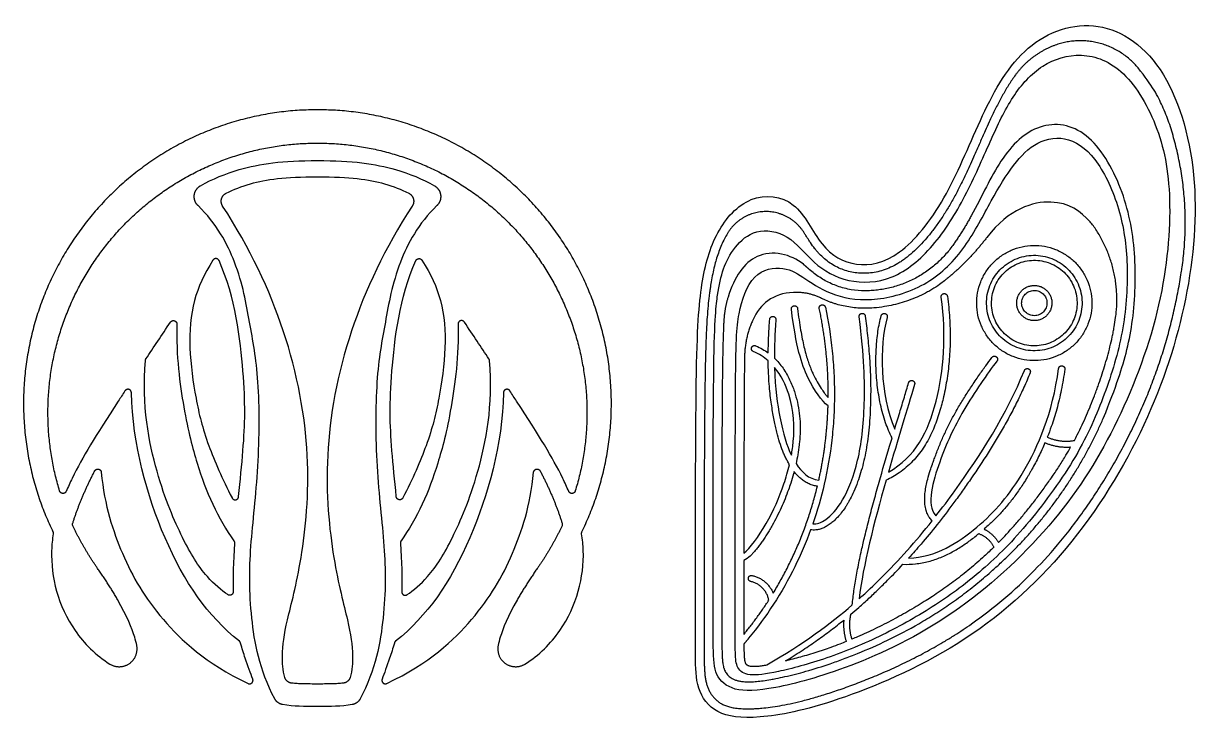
# Model space of a CAD drawing. Header units: millimetres. Extents: x -135 to 7155, y -215 to 2165.
# Drawn here: x -58 to 26.6, y 89.9 to 140 of the extents above; entities that cross this region are included whole.
import ezdxf

# ---------------------------------------------------------------- set-up
doc = ezdxf.new("R2010")
doc.units = ezdxf.units.MM
doc.header["$MEASUREMENT"] = 0
doc.layers.add('Default', color=18, linetype='Continuous')

msp = doc.modelspace()

# ---------------------------------------------------------------- linework, layer by layer
at = {"layer": 'Default', "color": 5}
for points, degree in [([(-9.508, 114.072), (-9.569, 110.051), (-9.569, 97.278), (-9.569, 94.316), (-9.544, 92.005), (-8.217, 90.132), (-5.318, 89.756), (0.081, 90.795), (9.619, 94.808), (17.52, 101.767), (23.234, 111.121), (26.105, 120.117), (26.896, 129.214), (24.383, 137.526), (19.158, 140.747), (13.739, 138.52), (10.899, 133.098), (8.513, 127.133), (5.109, 122.934), (1.947, 122.309), (-0.598, 123.725), (-2.191, 127.479), (-5.719, 127.818), (-8.203, 125.06), (-9.207, 121.407), (-9.448, 118.094), (-9.508, 114.072)], 3), ([(-8.245, 115.175), (-8.298, 111.508), (-8.298, 98.542), (-8.298, 94.708), (-8.22, 92.969), (-6.924, 91.795), (-4.258, 91.907), (1.261, 93.341), (9.078, 97.014), (16.381, 103.754), (20.799, 110.628), (24.135, 119.28), (24.906, 127.345), (23.981, 132.519), (21.39, 136.907), (18.213, 138.05), (15.351, 137.159), (13.233, 134.842), (11.72, 131.613), (9.957, 127.525), (7.648, 123.791), (4.658, 121.341), (1.338, 121.226), (-1.138, 122.643), (-2.811, 124.917), (-5.313, 125.252), (-6.808, 123.905), (-7.618, 122.338), (-7.978, 120.548), (-8.191, 118.843), (-8.245, 115.175)], 3), ([(-6.682, 113.239), (-6.704, 109.4), (-6.704, 95.996), (-6.704, 94.548), (-6.632, 93.465), (-5.801, 92.902), (-3.895, 93.152), (-0.155, 94.127), (3.967, 95.837), (7.834, 98.048), (11.095, 100.462), (14.453, 103.812), (18.124, 108.906), (19.996, 113.264), (21.362, 117.719), (21.704, 122.419), (21.19, 126.422), (19.552, 130.202), (17.374, 131.969), (14.987, 131.6), (13.357, 129.901), (11.798, 127.384), (9.983, 123.789), (7.337, 121.086), (3.418, 119.871), (0.373, 120.286), (-1.747, 121.629), (-3.075, 122.566), (-5.53, 122.159), (-6.572, 119.029), (-6.66, 117.078), (-6.682, 113.239)], 3), ([(18.954, 119.106), (19.002, 119.373), (19.046, 119.918), (18.951, 120.733), (18.699, 121.513), (18.3, 122.229), (17.769, 122.854), (17.126, 123.363), (16.396, 123.736), (15.607, 123.961), (14.79, 124.026), (13.975, 123.932), (13.195, 123.68), (12.479, 123.28), (11.854, 122.749), (11.345, 122.106), (10.972, 121.376), (10.747, 120.587), (10.682, 119.77), (10.776, 118.956), (11.028, 118.175), (11.428, 117.459), (11.959, 116.835), (12.602, 116.326), (13.332, 115.952), (14.121, 115.728), (14.938, 115.662), (15.752, 115.757), (16.533, 116.009), (17.249, 116.408), (17.873, 116.939), (18.382, 117.582), (18.756, 118.312), (18.905, 118.838), (18.954, 119.106)], 3), ([(18.251, 119.233), (18.291, 119.454), (18.327, 119.906), (18.249, 120.58), (18.04, 121.226), (17.709, 121.819), (17.269, 122.337), (16.737, 122.758), (16.132, 123.068), (15.479, 123.253), (14.802, 123.308), (14.128, 123.229), (13.482, 123.021), (12.889, 122.69), (12.371, 122.25), (11.95, 121.717), (11.64, 121.113), (11.455, 120.46), (11.4, 119.783), (11.479, 119.108), (11.687, 118.462), (12.018, 117.869), (12.458, 117.352), (12.991, 116.93), (13.595, 116.621), (14.248, 116.435), (14.925, 116.381), (15.6, 116.459), (16.246, 116.668), (16.839, 116.999), (17.356, 117.439), (17.778, 117.971), (18.087, 118.575), (18.211, 119.011), (18.251, 119.233)], 3), ([(17.899, 119.296), (17.935, 119.495), (17.968, 119.899), (17.898, 120.504), (17.711, 121.083), (17.414, 121.615), (17.02, 122.078), (16.543, 122.456), (16.001, 122.733), (15.415, 122.899), (14.809, 122.948), (14.204, 122.878), (13.625, 122.691), (13.093, 122.395), (12.63, 122), (12.252, 121.523), (11.975, 120.981), (11.809, 120.396), (11.76, 119.789), (11.83, 119.185), (12.017, 118.605), (12.313, 118.074), (12.708, 117.61), (13.185, 117.233), (13.727, 116.955), (14.312, 116.789), (14.919, 116.74), (15.523, 116.81), (16.102, 116.997), (16.634, 117.294), (17.098, 117.688), (17.475, 118.165), (17.753, 118.707), (17.864, 119.097), (17.899, 119.296)], 3), ([(16.113, 119.619), (16.128, 119.7), (16.141, 119.867), (16.112, 120.116), (16.035, 120.354), (15.913, 120.573), (15.751, 120.763), (15.555, 120.919), (15.332, 121.033), (15.091, 121.101), (14.841, 121.122), (14.592, 121.093), (14.354, 121.016), (14.135, 120.894), (13.944, 120.731), (13.789, 120.535), (13.675, 120.312), (13.606, 120.071), (13.586, 119.822), (13.615, 119.573), (13.692, 119.334), (13.814, 119.116), (13.977, 118.925), (14.173, 118.77), (14.396, 118.655), (14.637, 118.587), (14.886, 118.567), (15.135, 118.596), (15.374, 118.673), (15.592, 118.795), (15.783, 118.957), (15.938, 119.153), (16.053, 119.376), (16.098, 119.537), (16.113, 119.619)], 3), ([(4.345, 107.65), (6.301, 108.743), (8.153, 112.414), (8.534, 117.509), (8.153, 120.271)], 3), ([(15.762, 119.682), (15.772, 119.741), (15.782, 119.86), (15.761, 120.039), (15.706, 120.211), (15.618, 120.368), (15.501, 120.505), (15.36, 120.617), (15.2, 120.699), (15.027, 120.748), (14.847, 120.762), (14.669, 120.741), (14.497, 120.686), (14.34, 120.598), (14.203, 120.482), (14.091, 120.341), (14.009, 120.18), (13.96, 120.007), (13.946, 119.828), (13.967, 119.649), (14.022, 119.478), (14.109, 119.321), (14.226, 119.184), (14.367, 119.072), (14.527, 118.99), (14.701, 118.941), (14.88, 118.926), (15.059, 118.947), (15.23, 119.002), (15.387, 119.09), (15.524, 119.207), (15.636, 119.348), (15.718, 119.508), (15.751, 119.623), (15.762, 119.682)], 3), ([(-0.008, 112.422), (-0.468, 112.812), (-1.513, 114.184), (-2.324, 116.693), (-2.65, 119.398)], 3), ([(-3.769, 118.64), (-3.848, 117.591), (-3.879, 116.677), (-3.877, 115.872)], 3), ([(4.258, 118.812), (3.679, 116.712), (3.728, 113.238), (4.798, 110.756)], 3), ([(-49.191, 115.816), (-48.643, 116.645), (-48.052, 117.532), (-47.423, 118.467)], 3), ([(-24.461, 115.816), (-25.009, 116.645), (-25.6, 117.532), (-26.229, 118.467)], 3), ([(-4.323, 115.675), (-4.63, 115.947), (-4.986, 116.178), (-5.4, 116.352)], 3), ([(6.23, 113.975), (5.708, 112.2), (5.014, 109.967), (4.345, 107.65)], 3), ([(-54.471, 103.963), (-53.866, 105.872), (-52.885, 107.737)], 2), ([(-20.767, 107.737), (-19.786, 105.872), (-19.181, 103.963)], 2), ([(-2.317, 108.267), (-1.919, 107.648), (-1.401, 107.151), (-0.678, 107.072)], 3), ([(4.176, 107.06), (3.31, 104.022), (2.516, 100.895), (2.233, 98.511)], 3), ([(-42.805, 102.527), (-42.899, 101.185), (-42.933, 100.033), (-42.904, 99.028)], 3), ([(-30.847, 102.527), (-30.753, 101.185), (-30.719, 100.033), (-30.748, 99.028)], 3), ([(-6.079, 101.284), (-6.079, 100.558), (-6.079, 99.832), (-6.079, 99.105)], 3), ([(-4.423, 93.745), (-1.75, 95.297), (0.169, 96.715), (1.737, 98.074)], 3), ([(-36.826, 90.749), (-37.807, 90.749), (-38.5, 90.749), (-39.338, 90.889)], 3), ([(-34.314, 90.889), (-35.152, 90.749), (-35.845, 90.749), (-36.826, 90.749)], 3)]:
    msp.add_open_spline(points, degree=degree, dxfattribs=at)
for points, weights in [([(16.376, 138.441), (14.614, 137.805), (13.506, 136.293)], [1, 0.956450997099, 1]), ([(22.342, 136.798), (19.94, 139.727), (16.376, 138.441)], [1, 0.81671819003, 1]), ([(25.522, 122.435), (26.28, 127.763), (24.575, 132.867)], [1, 0.973273300155, 1]), ([(10.312, 126.125), (9.709, 125.025), (8.983, 124.001)], [1, 0.998350525816, 1]), ([(20.729, 118.805), (21.235, 122.426), (19.122, 125.409)], [1, 0.929589451342, 1]), ([(11.441, 124.571), (10.102, 122.82), (8.379, 121.446)], [1, 0.992512087337, 1]), ([(8.983, 124.001), (6.661, 120.727), (2.648, 120.727)], [1, 0.888382638152, 1]), ([(-1.429, 122.327), (-1.606, 122.485), (-1.789, 122.636)], [1, 0.999823040397, 1]), ([(-7.221, 120.265), (-7.479, 119.423), (-7.525, 118.543)], [1, 0.992525900785, 1]), ([(-0.545, 120.209), (-1.475, 120.662), (-2.508, 120.608)], [1, 0.968321483284, 1]), ([(0.004, 113.031), (0.032, 116.246), (-0.64, 119.453)], [0.965662745729, 0.976928227073, 0.999999988999]), ([(-5.453, 118.572), (-6, 117.353), (-6.027, 116.017)], [1, 0.979853727975, 1]), ([(-49.232, 115.699), (-49.226, 115.763), (-49.191, 115.816)], [1, 0.969050273184, 1]), ([(-24.42, 115.699), (-24.426, 115.763), (-24.461, 115.816)], [1, 0.969050273184, 1]), ([(-0.678, 107.072), (-0.09, 109.694), (-0.008, 112.422)], [0.954923307545, 0.955209257756, 0.963659056391]), ([(11.777, 100.5), (17.024, 105.118), (19.835, 111.518)], [1, 0.976408616103, 1]), ([(15.802, 110.178), (16.737, 109.75), (17.75, 109.929)], [1, 0.954734060047, 1]), ([(17.484, 109.445), (16.516, 109.365), (15.631, 109.765)], [1, 0.968042259346, 1]), ([(-3.965, 98.919), (-1.779, 102.494), (-0.78, 106.634)], [0.976749390081, 0.955561034633, 0.954932506291]), ([(-55.899, 103.348), (-55.864, 103.277), (-55.877, 103.199)], [1, 0.953796444348, 1]), ([(-54.46, 103.782), (-54.501, 103.87), (-54.471, 103.963)], [1, 0.932170447986, 1]), ([(-52.678, 100.708), (-53.71, 102.163), (-54.46, 103.782)], [1, 0.99581303465, 1]), ([(-19.192, 103.782), (-19.942, 102.163), (-20.974, 100.708)], [1, 0.99581303465, 1]), ([(-19.181, 103.963), (-19.151, 103.87), (-19.192, 103.782)], [1, 0.932170447986, 1]), ([(-17.775, 103.199), (-17.788, 103.277), (-17.753, 103.348)], [1, 0.953796444348, 1]), ([(11.238, 103.539), (11.906, 103.215), (12.281, 102.574)], [1, 0.956776148135, 1]), ([(-42.851, 102.69), (-42.799, 102.617), (-42.805, 102.527)], [1, 0.941555340976, 1]), ([(-30.801, 102.69), (-30.853, 102.617), (-30.847, 102.527)], [1, 0.941555340976, 1]), ([(10.858, 103.216), (11.596, 102.946), (11.951, 102.245)], [1, 0.930472162892, 1]), ([(-51.244, 98.457), (-51.906, 99.618), (-52.678, 100.708)], [1, 0.998779628487, 1]), ([(-20.974, 100.708), (-21.746, 99.618), (-22.408, 98.457)], [1, 0.998779628487, 1]), ([(-5.485, 100.197), (-4.39, 99.956), (-3.965, 98.919)], [1, 0.885758936787, 1]), ([(-4.281, 98.417), (-4.485, 99.52), (-5.581, 99.761)], [1, 0.833471907735, 1]), ([(-6.078, 95.951), (-5.108, 97.13), (-4.281, 98.417)], [1, 0.988496520652, 0.979928053467]), ([(1.718, 95.605), (1.439, 96.495), (1.642, 97.406)], [1, 0.965971704809, 1]), ([(1.126, 96.98), (1.059, 96.19), (1.304, 95.435)], [1, 0.980241884813, 1]), ([(-5.733, 95.667), (-5.902, 95.462), (-6.076, 95.259)], [1, 0.999949377322, 1]), ([(-42.373, 95.326), (-42.395, 95.405), (-42.458, 95.455)], [1, 0.951574054688, 1]), ([(-31.194, 95.455), (-31.257, 95.405), (-31.279, 95.326)], [1, 0.951574054688, 1]), ([(-38.703, 92.436), (-39.079, 92.48), (-39.182, 92.844)], [1, 0.831130595933, 1]), ([(-34.47, 92.844), (-34.573, 92.48), (-34.949, 92.436)], [1, 0.831130595933, 1]), ([(-39.338, 90.889), (-39.724, 90.954), (-39.908, 91.3)], [1, 0.896917784339, 1]), ([(-33.744, 91.3), (-33.928, 90.954), (-34.314, 90.889)], [1, 0.896917784339, 1])]:
    msp.add_rational_spline(points, weights, degree=2, dxfattribs=at)
for points, knots in [([(24.575, 132.867), (24.438, 133.254), (24.027, 134.268), (23.386, 135.526), (22.342, 136.798)], [6275.063407, 6275.063407, 6275.063407, 6275.063407, 6285.920403, 6303.9675, 6303.9675, 6303.9675, 6303.9675]), ([(13.506, 136.293), (13.422, 136.178), (13.181, 135.835), (12.807, 135.24), (12.392, 134.496), (11.997, 133.718), (11.641, 132.966), (11.292, 132.198), (10.914, 131.346), (10.539, 130.494), (10.157, 129.646), (9.802, 128.881), (9.406, 128.073), (9.058, 127.417), (8.767, 126.907), (8.471, 126.416), (8.09, 125.827), (7.612, 125.161), (7.119, 124.546), (6.616, 123.987), (6.183, 123.568), (5.831, 123.265), (5.568, 123.058), (5.303, 122.87), (4.955, 122.648), (4.518, 122.416), (3.987, 122.206), (3.459, 122.066), (3.021, 122.004), (2.679, 121.986), (2.347, 121.988), (1.939, 122.024), (1.461, 122.12), (0.998, 122.268), (0.552, 122.469), (0.126, 122.725), (-0.277, 123.034), (-0.588, 123.332), (-0.812, 123.581), (-1.028, 123.846), (-1.227, 124.125), (-1.412, 124.406), (-1.544, 124.612), (-1.647, 124.777), (-1.715, 124.885), (-1.736, 124.918)], [6361.282461, 6361.282461, 6361.282461, 6361.282461, 6363.681127, 6368.322731, 6373.088844, 6377.979539, 6382.990372, 6387.051828, 6392.158099, 6398.664213, 6402.686792, 6407.782114, 6412.826985, 6417.803572, 6420.260671, 6422.687587, 6427.436289, 6432.040403, 6436.46247, 6440.671082, 6444.669558, 6446.588543, 6448.466981, 6450.29009, 6452.044067, 6455.399926, 6458.58241, 6461.632257, 6464.56512, 6465.989843, 6467.393182, 6470.143981, 6472.857386, 6475.570546, 6478.301412, 6481.068586, 6483.901745, 6486.812967, 6488.300041, 6489.527468, 6492.553022, 6494.056729, 6495.180559, 6496.662996, 6497.325205, 6497.325205, 6497.325205, 6497.325205]), ([(19.835, 111.518), (20.32, 112.712), (21.203, 115.046), (22.087, 118.462), (22.263, 123.505), (21.361, 128.148), (18.785, 132.548), (15.157, 133.07), (12.388, 130.475), (11.107, 127.572), (10.312, 126.125)], [5734.881825, 5734.881825, 5734.881825, 5734.881825, 5751.410425, 5779.165006, 5806.919587, 5834.674168, 5862.428749, 5890.183329, 5917.93791, 5943.48176, 5943.48176, 5943.48176, 5943.48176]), ([(-45.26, 128.302), (-44.4, 128.792), (-42.024, 129.759), (-39.359, 130.116), (-36.826, 130.116)], [2238.877542, 2238.877542, 2238.877542, 2238.877542, 2280.118671, 2342.596881, 2342.596881, 2342.596881, 2342.596881]), ([(-36.826, 130.116), (-34.293, 130.116), (-31.628, 129.759), (-29.252, 128.792), (-28.392, 128.302)], [2342.596881, 2342.596881, 2342.596881, 2342.596881, 2405.075092, 2446.31622, 2446.31622, 2446.31622, 2446.31622]), ([(-43.406, 127.767), (-42.866, 128.03), (-41.26, 128.674), (-39.189, 128.947), (-36.826, 128.947)], [2632.574683, 2632.574683, 2632.574683, 2632.574683, 2659.922893, 2709.014739, 2709.014739, 2709.014739, 2709.014739]), ([(-36.826, 128.947), (-34.463, 128.947), (-32.392, 128.674), (-30.786, 128.03), (-30.246, 127.767)], [1634.384173, 1634.384173, 1634.384173, 1634.384173, 1683.476018, 1710.824229, 1710.824229, 1710.824229, 1710.824229]), ([(19.122, 125.409), (19.046, 125.506), (18.309, 126.389), (16.559, 127.683), (13.04, 126.664), (11.441, 124.571)], [15661.263762, 15661.263762, 15661.263762, 15661.263762, 15664.346537, 15690.443921, 15715.926216, 15715.926216, 15715.926216, 15715.926216]), ([(-39.908, 91.3), (-41.024, 93.397), (-41.763, 97.6), (-41.738, 102.12), (-41.001, 107.925), (-40.994, 114.608), (-41.724, 118.41), (-42.399, 122.373), (-44.097, 125.576), (-45.439, 126.869)], [2996.967279, 2996.967279, 2996.967279, 2996.967279, 3057.679845, 3124.327288, 3190.97473, 3257.622172, 3324.269614, 3390.917056, 3446.521944, 3446.521944, 3446.521944, 3446.521944]), ([(-39.182, 92.844), (-39.329, 93.366), (-39.414, 94.681), (-39.129, 96.664), (-37.938, 100.929), (-37.16, 108.643), (-38.764, 117.574), (-41.682, 123.802), (-43.662, 126.84)], [2202.098822, 2202.098822, 2202.098822, 2202.098822, 2251.870855, 2326.318485, 2400.766115, 2475.213745, 2549.661375, 2619.59444, 2619.59444, 2619.59444, 2619.59444]), ([(-29.99, 126.84), (-31.97, 123.802), (-34.888, 117.574), (-36.492, 108.643), (-35.714, 100.929), (-34.523, 96.664), (-34.238, 94.681), (-34.323, 93.366), (-34.47, 92.844)], [1723.804471, 1723.804471, 1723.804471, 1723.804471, 1793.737534, 1868.185162, 1942.63279, 2017.080418, 2091.528046, 2141.30009, 2141.30009, 2141.30009, 2141.30009]), ([(-28.213, 126.869), (-29.555, 125.576), (-31.253, 122.373), (-31.928, 118.41), (-32.658, 114.608), (-32.651, 107.925), (-31.914, 102.12), (-31.889, 97.6), (-32.628, 93.397), (-33.744, 91.3)], [2466.301083, 2466.301083, 2466.301083, 2466.301083, 2521.905971, 2588.553413, 2655.200855, 2721.848297, 2788.49574, 2855.143182, 2915.855748, 2915.855748, 2915.855748, 2915.855748]), ([(-7.263, 124.865), (-7.338, 124.74), (-7.489, 124.468), (-7.695, 124.035), (-7.882, 123.565), (-8.04, 123.094), (-8.18, 122.599), (-8.303, 122.077), (-8.41, 121.533), (-8.487, 121.067), (-8.544, 120.683), (-8.603, 120.233), (-8.669, 119.611), (-8.726, 118.868), (-8.777, 117.99), (-8.82, 116.939), (-8.858, 115.582), (-8.875, 114.599), (-8.883, 114.063)], [5741.771956, 5741.771956, 5741.771956, 5741.771956, 5744.23318, 5746.994905, 5749.817757, 5752.727852, 5755.335258, 5758.465024, 5761.736094, 5764.645672, 5766.41007, 5768.256818, 5772.272346, 5776.91601, 5780.774613, 5787.051367, 5794.57963, 5803.579062, 5803.579062, 5803.579062, 5803.579062]), ([(-1.789, 122.636), (-2.664, 123.361), (-5.218, 123.984), (-6.777, 121.716), (-7.221, 120.265)], [5356.416876, 5356.416876, 5356.416876, 5356.416876, 5372.290878, 5385.967849, 5385.967849, 5385.967849, 5385.967849]), ([(-44.363, 122.934), (-45.011, 121.934), (-45.899, 119.957), (-46.159, 116.699), (-45.61, 112.826), (-44.923, 110.006), (-43.692, 107.152), (-42.982, 105.789)], [393.948899, 393.948899, 393.948899, 393.948899, 435.236873, 481.577078, 527.917283, 574.257488, 613.586232, 613.586232, 613.586232, 613.586232]), ([(-42.509, 105.881), (-42.396, 107.043), (-42.051, 110.47), (-41.99, 113.923), (-42.741, 120.29), (-43.923, 122.9)], [621.277944, 621.277944, 621.277944, 621.277944, 653.159018, 716.353649, 776.422557, 776.422557, 776.422557, 776.422557]), ([(-31.143, 105.881), (-31.256, 107.043), (-31.601, 110.47), (-31.662, 113.923), (-30.911, 120.29), (-29.729, 122.9)], [621.277944, 621.277944, 621.277944, 621.277944, 653.159018, 716.353649, 776.422557, 776.422557, 776.422557, 776.422557]), ([(-29.289, 122.934), (-28.641, 121.934), (-27.753, 119.957), (-27.493, 116.699), (-28.042, 112.826), (-28.729, 110.006), (-29.96, 107.152), (-30.67, 105.789)], [393.948899, 393.948899, 393.948899, 393.948899, 435.236873, 481.577078, 527.917283, 574.257488, 613.586232, 613.586232, 613.586232, 613.586232]), ([(-8.944, 99.977), (-8.944, 99.441), (-8.944, 98.273), (-8.944, 96.765), (-8.943, 95.54), (-8.941, 94.83), (-8.94, 94.397), (-8.938, 94.098), (-8.934, 93.804), (-8.922, 93.465), (-8.901, 93.147), (-8.866, 92.849), (-8.816, 92.569), (-8.759, 92.349), (-8.703, 92.181), (-8.641, 92.019), (-8.55, 91.826), (-8.418, 91.608), (-8.265, 91.408), (-8.088, 91.227), (-7.888, 91.066), (-7.66, 90.926), (-7.399, 90.808), (-7.099, 90.713), (-6.754, 90.641), (-6.359, 90.594), (-5.912, 90.574), (-5.506, 90.581), (-5.127, 90.601), (-4.708, 90.633), (-4.152, 90.697), (-3.469, 90.803), (-2.72, 90.949), (-1.9, 91.141), (-1.004, 91.383), (-0.026, 91.68), (1.033, 92.036), (2.169, 92.453), (3.368, 92.931), (4.611, 93.47), (5.883, 94.072), (7.166, 94.737), (8.244, 95.351), (9.304, 96.004), (10.751, 96.971), (12.706, 98.486), (14.857, 100.494), (16.504, 102.325), (17.729, 103.874), (18.626, 105.11), (19.475, 106.379), (20.273, 107.672), (21.017, 108.981), (21.705, 110.297), (22.336, 111.613), (22.91, 112.924), (23.427, 114.229), (23.89, 115.533), (24.303, 116.836), (24.665, 118.137), (24.926, 119.22), (25.113, 120.086), (25.284, 120.948), (25.419, 121.733), (25.503, 122.3), (25.522, 122.435)], [5882.466397, 5882.466397, 5882.466397, 5882.466397, 5891.470018, 5902.099172, 5907.803013, 5912.049225, 5914.027721, 5915.07233, 5917.076509, 5918.974033, 5920.760431, 5922.43603, 5924.018207, 5925.526251, 5926.261865, 5926.991359, 5928.432102, 5929.850229, 5931.258262, 5932.666006, 5934.09074, 5935.566124, 5937.147155, 5938.895, 5940.852725, 5943.063045, 5945.563675, 5948.370728, 5949.890058, 5951.936167, 5955.432339, 5959.289827, 5963.549167, 5968.251194, 5973.435701, 5979.142503, 5985.409669, 5992.214798, 5999.469974, 6007.085849, 6014.975772, 6023.110769, 6031.357033, 6035.82915, 6044.017471, 6060.598738, 6077.336154, 6093.404681, 6101.939233, 6110.502567, 6119.061739, 6127.581846, 6136.026407, 6144.357615, 6152.536873, 6160.543463, 6168.395722, 6176.116618, 6183.779416, 6191.354191, 6198.812559, 6202.498609, 6206.224321, 6213.58671, 6215.868981, 6215.868981, 6215.868981, 6215.868981]), ([(2.648, 120.727), (2.319, 120.727), (1.819, 120.768), (1.165, 120.907), (0.53, 121.1), (-0.21, 121.431), (-0.879, 121.868), (-1.269, 122.185), (-1.407, 122.308), (-1.429, 122.327)], [5999.013956, 5999.013956, 5999.013956, 5999.013956, 6004.539061, 6007.419976, 6010.220669, 6015.678297, 6020.999196, 6023.623871, 6024.106961, 6024.106961, 6024.106961, 6024.106961]), ([(8.379, 121.446), (8.268, 121.357), (7.977, 121.136), (7.574, 120.869), (7.084, 120.588), (6.577, 120.336), (5.96, 120.081), (5.332, 119.869), (4.703, 119.701), (4.024, 119.566), (3.172, 119.462), (2.171, 119.457), (1.272, 119.583), (0.686, 119.733), (0.371, 119.832), (0.071, 119.938), (-0.235, 120.063), (-0.461, 120.168), (-0.545, 120.209)], [15740.488788, 15740.488788, 15740.488788, 15740.488788, 15742.884135, 15746.611268, 15748.615522, 15752.369144, 15756.112767, 15759.833578, 15763.493307, 15767.053362, 15771.460699, 15777.885285, 15783.839234, 15786.663038, 15788.039683, 15789.39177, 15792.011995, 15793.582021, 15793.582021, 15793.582021, 15793.582021]), ([(-2.508, 120.608), (-3.25, 120.569), (-4.367, 120.206), (-5.154, 119.236), (-5.453, 118.572)], [15804.921461, 15804.921461, 15804.921461, 15804.921461, 15818.030945, 15829.56256, 15829.56256, 15829.56256, 15829.56256]), ([(8.596, 120.332), (8.667, 119.813), (8.771, 118.79), (8.816, 117.277), (8.753, 115.82), (8.592, 114.426), (8.387, 113.345), (8.211, 112.626), (8.079, 112.14), (7.924, 111.631), (7.709, 111.036), (7.464, 110.462), (7.183, 109.91), (6.863, 109.384), (6.501, 108.887), (6.092, 108.421), (5.634, 107.99), (5.008, 107.509), (4.505, 107.218), (4.176, 107.06)], [16984.008265, 16984.008265, 16984.008265, 16984.008265, 16992.803686, 17001.27352, 17009.431126, 17017.285399, 17024.841397, 17027.902365, 17029.717765, 17033.306972, 17036.844081, 17040.336451, 17043.794294, 17047.232555, 17050.670348, 17054.129753, 17057.638217, 17061.226103, 17067.369504, 17067.369504, 17067.369504, 17067.369504]), ([(-2.207, 119.452), (-2.174, 119.176), (-2.106, 118.655), (-1.993, 117.921), (-1.874, 117.275), (-1.752, 116.707), (-1.625, 116.208), (-1.494, 115.768), (-1.359, 115.379), (-1.22, 115.029), (-1.04, 114.627), (-0.808, 114.173), (-0.54, 113.73), (-0.311, 113.407), (-0.142, 113.194), (-0.044, 113.082), (0.004, 113.031)], [16196.395682, 16196.395682, 16196.395682, 16196.395682, 16201.069069, 16205.211087, 16208.873872, 16212.110479, 16214.974826, 16217.522384, 16219.810859, 16221.898938, 16223.847041, 16227.211399, 16230.459059, 16232.533851, 16233.861064, 16235.032855, 16235.032855, 16235.032855, 16235.032855]), ([(-0.203, 119.544), (0.015, 118.503), (0.264, 116.92), (0.428, 114.788), (0.466, 113.177), (0.415, 111.564), (0.23, 109.423), (-0.211, 106.852), (-0.784, 104.863), (-1.11, 103.925)], [16274.603827, 16274.603827, 16274.603827, 16274.603827, 16292.483738, 16301.485978, 16310.512498, 16319.550824, 16328.58841, 16346.614121, 16363.307242, 16363.307242, 16363.307242, 16363.307242]), ([(-7.525, 118.543), (-7.53, 118.453), (-7.542, 118.208), (-7.559, 117.786), (-7.577, 117.248), (-7.6, 116.367), (-7.613, 115.664), (-7.62, 115.166), (-7.629, 114.545), (-7.645, 112.95), (-7.659, 110.55), (-7.668, 107.986), (-7.672, 105.327), (-7.673, 102.366), (-7.673, 99.618), (-7.673, 97.606), (-7.67, 96.456), (-7.667, 95.719), (-7.662, 95.181), (-7.656, 94.769), (-7.646, 94.413), (-7.627, 94.108), (-7.599, 93.85), (-7.563, 93.659), (-7.527, 93.526), (-7.498, 93.437), (-7.459, 93.341), (-7.4, 93.226), (-7.313, 93.096), (-7.201, 92.97), (-7.067, 92.856), (-6.907, 92.755), (-6.719, 92.668), (-6.496, 92.598), (-6.234, 92.55), (-5.925, 92.524), (-5.563, 92.524), (-5.143, 92.553), (-4.661, 92.611), (-4.199, 92.685), (-3.676, 92.783), (-2.827, 92.961), (-1.512, 93.298), (-0.107, 93.74), (1.132, 94.183), (2.521, 94.724), (4.354, 95.532), (6.205, 96.505), (7.706, 97.412), (8.651, 98.041), (9.395, 98.575), (10.146, 99.139), (10.882, 99.73), (11.482, 100.242), (11.719, 100.449), (11.777, 100.5)], [5395.784947, 5395.784947, 5395.784947, 5395.784947, 5397.306049, 5399.898469, 5402.883451, 5406.347099, 5414.706369, 5414.706369, 5414.706369, 5425.136808, 5441.517484, 5455.022758, 5468.211337, 5486.19507, 5504.779274, 5514.374796, 5519.996515, 5524.102944, 5526.756784, 5529.041443, 5531.027287, 5532.731936, 5534.176328, 5535.39284, 5535.988333, 5536.489536, 5536.966697, 5537.729043, 5538.652312, 5539.586855, 5540.560378, 5541.604337, 5542.755928, 5544.04435, 5545.512977, 5547.229113, 5549.241772, 5551.588155, 5554.298764, 5557.401133, 5559.456504, 5563.238591, 5571.976886, 5582.25396, 5587.974825, 5594.079162, 5607.299917, 5621.613656, 5629.185766, 5636.757876, 5640.671591, 5644.585306, 5652.530285, 5656.52928, 5657.827066, 5657.827066, 5657.827066, 5657.827066]), ([(-4.322, 116.249), (-4.321, 116.343), (-4.315, 116.777), (-4.287, 117.586), (-4.242, 118.299), (-4.214, 118.673)], [16029.283455, 16029.283455, 16029.283455, 16029.283455, 16030.866958, 16036.58206, 16042.876103, 16042.876103, 16042.876103, 16042.876103]), ([(2.675, 118.906), (2.734, 118.439), (2.847, 117.474), (2.974, 116.072), (3.049, 114.753), (3.068, 113.757), (3.062, 113.027), (3.046, 112.363), (3.009, 111.58), (2.937, 110.686), (2.836, 109.845), (2.704, 109.053), (2.542, 108.306), (2.349, 107.605), (2.122, 106.921), (1.872, 106.295), (1.64, 105.81), (1.47, 105.496), (1.346, 105.285), (1.181, 105.024), (0.959, 104.715), (0.685, 104.393), (0.414, 104.128), (0.145, 103.908), (-0.118, 103.733), (-0.34, 103.62), (-0.512, 103.555), (-0.682, 103.506), (-0.933, 103.465), (-1.143, 103.475), (-1.264, 103.495)], [16460.409458, 16460.409458, 16460.409458, 16460.409458, 16468.311337, 16476.739986, 16484.05281, 16490.501943, 16493.479175, 16496.323498, 16501.648804, 16506.659001, 16511.388562, 16515.872742, 16520.14742, 16524.22635, 16528.087648, 16532.241156, 16535.554199, 16537.104759, 16538.24732, 16539.665464, 16542.286589, 16544.642884, 16546.757174, 16548.64731, 16550.476402, 16552.058066, 16552.819584, 16553.566967, 16555.02614, 16557.07988, 16557.07988, 16557.07988, 16557.07988]), ([(-1.11, 103.925), (-0.819, 103.898), (-0.225, 104.073), (1.054, 105.364), (2.247, 108.342), (2.708, 112.312), (2.595, 115.989), (2.232, 118.85)], [16363.307242, 16363.307242, 16363.307242, 16363.307242, 16382.009257, 16400.711276, 16419.413296, 16438.115315, 16456.48245, 16456.48245, 16456.48245, 16456.48245]), ([(4.605, 110.114), (4.427, 110.467), (4.186, 111.046), (3.932, 111.864), (3.766, 112.54), (3.636, 113.229), (3.539, 113.925), (3.475, 114.623), (3.443, 115.316), (3.441, 115.997), (3.466, 116.619), (3.515, 117.22), (3.586, 117.794), (3.689, 118.377), (3.778, 118.751), (3.827, 118.931)], [16737.99656, 16737.99656, 16737.99656, 16737.99656, 16744.650029, 16748.496303, 16752.395756, 16756.329285, 16760.274411, 16764.206328, 16768.09863, 16771.923892, 16775.65453, 16778.552302, 16782.043757, 16785.367095, 16788.501393, 16788.501393, 16788.501393, 16788.501393]), ([(17.75, 109.929), (17.823, 110.065), (18.018, 110.437), (18.316, 111.046), (18.636, 111.754), (18.929, 112.457), (19.158, 113.043), (19.331, 113.511), (19.584, 114.21), (19.937, 115.261), (20.269, 116.447), (20.46, 117.283), (20.557, 117.762), (20.642, 118.229), (20.697, 118.577), (20.729, 118.805)], [17626.92398, 17626.92398, 17626.92398, 17626.92398, 17629.519429, 17633.974794, 17638.312067, 17642.569099, 17646.781648, 17648.882014, 17650.954024, 17659.262115, 17667.517174, 17671.624053, 17673.674598, 17675.725136, 17679.597959, 17679.597959, 17679.597959, 17679.597959]), ([(-46.963, 118.32), (-47.024, 116.049), (-46.434, 111.614), (-45.509, 108.179), (-44.511, 105.387), (-43.386, 103.444), (-42.851, 102.69)], [467.138647, 467.138647, 467.138647, 467.138647, 513.393783, 565.627038, 617.860293, 668.447669, 668.447669, 668.447669, 668.447669]), ([(-26.689, 118.32), (-26.628, 116.049), (-27.218, 111.614), (-28.143, 108.179), (-29.141, 105.387), (-30.266, 103.444), (-30.801, 102.69)], [467.138647, 467.138647, 467.138647, 467.138647, 513.393783, 565.627038, 617.860293, 668.447669, 668.447669, 668.447669, 668.447669]), ([(-6.027, 116.017), (-6.03, 115.87), (-6.036, 115.497), (-6.044, 114.867), (-6.051, 114.088), (-6.055, 113.533), (-6.057, 113.236)], [15844.325036, 15844.325036, 15844.325036, 15844.325036, 15846.799918, 15850.586842, 15854.906187, 15859.902859, 15859.902859, 15859.902859, 15859.902859]), ([(-5.228, 116.763), (-5.059, 116.693), (-4.746, 116.538), (-4.455, 116.347), (-4.322, 116.249)], [16023.435458, 16023.435458, 16023.435458, 16023.435458, 16026.516205, 16029.283455, 16029.283455, 16029.283455, 16029.283455]), ([(-43.298, 98.814), (-43.724, 99.109), (-45.042, 100.208), (-46.503, 102.648), (-48.446, 107.116), (-49.51, 112.438), (-49.232, 115.699)], [717.55077, 717.55077, 717.55077, 717.55077, 759.402061, 816.894354, 874.386647, 931.50609, 931.50609, 931.50609, 931.50609]), ([(-30.354, 98.814), (-29.928, 99.109), (-28.61, 100.208), (-27.149, 102.648), (-25.206, 107.116), (-24.142, 112.438), (-24.42, 115.699)], [717.55077, 717.55077, 717.55077, 717.55077, 759.402061, 816.894354, 874.386647, 931.50609, 931.50609, 931.50609, 931.50609]), ([(-2.793, 108.188), (-2.845, 108.275), (-2.945, 108.453), (-3.085, 108.729), (-3.262, 109.12), (-3.462, 109.657), (-3.629, 110.237), (-3.754, 110.75), (-3.847, 111.18), (-3.94, 111.647), (-4.032, 112.158), (-4.119, 112.721), (-4.196, 113.344), (-4.26, 114.032), (-4.306, 114.817), (-4.32, 115.373), (-4.323, 115.675)], [15970.750736, 15970.750736, 15970.750736, 15970.750736, 15972.455622, 15974.181123, 15975.944704, 15979.668767, 15983.803168, 15986.082739, 15988.535873, 15991.187045, 15994.081267, 15997.261434, 16000.761884, 16004.620417, 16008.877206, 16013.963828, 16013.963828, 16013.963828, 16013.963828]), ([(-3.877, 115.872), (-3.765, 115.763), (-3.546, 115.529), (-3.252, 115.146), (-2.994, 114.738), (-2.775, 114.319), (-2.589, 113.896), (-2.393, 113.36), (-2.207, 112.696), (-2.07, 111.906), (-2.012, 111.119), (-2.02, 110.481), (-2.053, 109.984), (-2.1, 109.501), (-2.182, 108.927), (-2.27, 108.479), (-2.317, 108.267)], [16053.903323, 16053.903323, 16053.903323, 16053.903323, 16056.531048, 16059.286568, 16061.989496, 16064.639064, 16067.228199, 16069.745452, 16074.219942, 16078.807553, 16083.205636, 16087.451957, 16089.526348, 16091.572098, 16095.607616, 16099.251337, 16099.251337, 16099.251337, 16099.251337]), ([(-2.652, 108.864), (-2.593, 109.193), (-2.399, 110.577), (-2.471, 112.688), (-3.382, 114.623), (-3.868, 115.206)], [242.520441, 242.520441, 242.520441, 242.520441, 248.584887, 267.609811, 278.103676, 278.103676, 278.103676, 278.103676]), ([(-3.868, 115.206), (-3.826, 113.647), (-3.412, 110.955), (-2.996, 109.563), (-2.652, 108.864)], [278.103676, 278.103676, 278.103676, 278.103676, 292.976866, 314.179124, 314.179124, 314.179124, 314.179124]), ([(7.495, 104.133), (7.422, 104.209), (7.311, 104.349), (7.165, 104.603), (7.044, 104.916), (6.967, 105.318), (6.952, 105.765), (6.988, 106.219), (7.066, 106.678), (7.189, 107.197), (7.341, 107.71), (7.486, 108.14), (7.605, 108.474), (7.772, 108.932), (8.022, 109.575), (8.357, 110.353), (8.723, 111.114), (9.13, 111.877), (9.583, 112.653), (10.075, 113.439), (10.511, 114.099), (10.941, 114.729), (11.344, 115.3), (11.662, 115.73), (11.813, 115.928)], [17166.735436, 17166.735436, 17166.735436, 17166.735436, 17168.485152, 17169.737085, 17171.638229, 17174.099731, 17176.590631, 17179.137974, 17181.746014, 17184.400306, 17188.098672, 17190.734799, 17192.025845, 17194.062371, 17198.918342, 17203.618304, 17208.298482, 17213.094306, 17218.137899, 17223.404232, 17228.669906, 17231.421513, 17236.219128, 17240.409707, 17240.409707, 17240.409707, 17240.409707]), ([(12.168, 115.657), (11.504, 114.788), (9.548, 111.955), (8.035, 108.636), (7.045, 105.33), (7.774, 104.489)], [17244.336698, 17244.336698, 17244.336698, 17244.336698, 17268.135692, 17291.934686, 17315.733674, 17315.733674, 17315.733674, 17315.733674]), ([(5.801, 101.447), (7.768, 101.506), (11.009, 103.615), (14.102, 107.152), (16.175, 111.838), (16.62, 115.128)], [17477.196185, 17477.196185, 17477.196185, 17477.196185, 17512.622697, 17548.049218, 17583.475739, 17583.475739, 17583.475739, 17583.475739]), ([(14.562, 114.811), (14.422, 114.461), (14.124, 113.764), (13.636, 112.736), (13.111, 111.722), (12.557, 110.728), (11.981, 109.756), (11.2, 108.509), (10.399, 107.314), (9.591, 106.172), (8.821, 105.116), (7.872, 103.873), (6.802, 102.572), (6.105, 101.782), (5.801, 101.447)], [17387.300809, 17387.300809, 17387.300809, 17387.300809, 17393.644128, 17400.029069, 17406.428742, 17412.813462, 17419.151259, 17425.408018, 17437.533312, 17443.326454, 17448.899673, 17459.494719, 17469.601542, 17477.196185, 17477.196185, 17477.196185, 17477.196185]), ([(7.774, 104.489), (8.222, 105.063), (10.414, 107.994), (12.891, 111.845), (14.148, 114.978)], [17315.733674, 17315.733674, 17315.733674, 17315.733674, 17329.637162, 17383.373818, 17383.373818, 17383.373818, 17383.373818]), ([(17.062, 115.068), (16.994, 114.564), (16.831, 113.598), (16.502, 112.22), (16.15, 111.094), (15.902, 110.43), (15.802, 110.178)], [17587.40273, 17587.40273, 17587.40273, 17587.40273, 17595.94633, 17603.857103, 17611.194559, 17615.753841, 17615.753841, 17615.753841, 17615.753841]), ([(-50.704, 113.511), (-50.871, 113.255), (-52.778, 110.323), (-53.919, 108.497), (-54.809, 106.581), (-54.946, 106.263)], [5751.217552, 5751.217552, 5751.217552, 5751.217552, 5759.733959, 5852.432038, 5870.403147, 5870.403147, 5870.403147, 5870.403147]), ([(-18.706, 106.263), (-18.843, 106.581), (-19.733, 108.497), (-20.874, 110.323), (-22.781, 113.255), (-22.948, 113.511)], [6758.166154, 6758.166154, 6758.166154, 6758.166154, 6776.137264, 6868.835342, 6877.351749, 6877.351749, 6877.351749, 6877.351749]), ([(-8.883, 114.063), (-8.891, 113.532), (-8.905, 112.417), (-8.918, 110.791), (-8.928, 109.063), (-8.936, 107.05), (-8.941, 104.943), (-8.944, 102.506), (-8.944, 100.941), (-8.944, 99.977)], [5803.579062, 5803.579062, 5803.579062, 5803.579062, 5812.499825, 5822.323685, 5830.895015, 5841.525382, 5856.157477, 5866.282916, 5882.466397, 5882.466397, 5882.466397, 5882.466397]), ([(4.798, 110.756), (4.917, 111.152), (5.149, 111.921), (5.485, 113.035), (5.7, 113.755), (5.802, 114.101)], [16839.225873, 16839.225873, 16839.225873, 16839.225873, 16846.173457, 16852.724243, 16858.785829, 16858.785829, 16858.785829, 16858.785829]), ([(-42.458, 95.455), (-44.744, 97.283), (-48.011, 101.978), (-50.165, 109.668), (-50.242, 113.379)], [5497.760594, 5497.760594, 5497.760594, 5497.760594, 5624.567434, 5743.588847, 5743.588847, 5743.588847, 5743.588847]), ([(-23.41, 113.379), (-23.487, 109.668), (-25.641, 101.978), (-28.908, 97.283), (-31.194, 95.455)], [6884.980454, 6884.980454, 6884.980454, 6884.980454, 7004.001867, 7130.808708, 7130.808708, 7130.808708, 7130.808708]), ([(-6.057, 113.236), (-6.06, 112.676), (-6.064, 111.683), (-6.069, 110.027), (-6.075, 107.546), (-6.077, 104.728), (-6.078, 102.573), (-6.078, 101.803)], [15859.902859, 15859.902859, 15859.902859, 15859.902859, 15869.305617, 15876.585322, 15887.728588, 15910.988722, 15923.931138, 15923.931138, 15923.931138, 15923.931138]), ([(1.737, 98.074), (1.769, 98.416), (1.834, 98.942), (1.943, 99.656), (2.042, 100.226), (2.192, 101.018), (2.391, 101.955), (2.663, 103.125), (2.964, 104.324), (3.31, 105.626), (3.792, 107.36), (4.23, 108.856), (4.546, 109.914), (4.605, 110.114)], [16668.586664, 16668.586664, 16668.586664, 16668.586664, 16674.358516, 16677.488735, 16680.730611, 16684.075358, 16691.03506, 16696.818225, 16704.246577, 16711.816325, 16719.440529, 16734.496937, 16737.99656, 16737.99656, 16737.99656, 16737.99656]), ([(15.631, 109.765), (15.49, 109.432), (15.192, 108.786), (14.82, 108.083), (14.573, 107.651), (14.458, 107.453), (14.302, 107.193), (14.019, 106.737), (13.604, 106.122), (13.085, 105.436), (12.544, 104.802), (11.976, 104.211), (11.534, 103.799), (11.284, 103.579), (11.238, 103.539)], [574.811534, 574.811534, 574.811534, 574.811534, 580.893178, 586.763974, 588.162251, 589.261186, 590.612379, 593.246651, 598.280309, 603.072201, 607.706449, 612.265471, 616.829604, 617.860098, 617.860098, 617.860098, 617.860098]), ([(12.281, 102.574), (12.293, 102.586), (12.677, 102.976), (13.242, 103.584), (13.965, 104.425), (14.525, 105.111), (15.085, 105.833), (15.637, 106.58), (16.17, 107.34), (16.676, 108.102), (17.113, 108.802), (17.375, 109.251), (17.484, 109.445)], [515.773619, 515.773619, 515.773619, 515.773619, 516.063322, 524.964741, 529.723267, 534.698704, 539.839485, 545.06731, 550.304209, 555.441511, 560.434013, 564.169046, 564.169046, 564.169046, 564.169046]), ([(-52.413, 107.644), (-52.177, 105.198), (-50.892, 101.341), (-48.502, 97.259), (-44.901, 93.872), (-41.832, 92.41)], [5181.396864, 5181.396864, 5181.396864, 5181.396864, 5257.341489, 5341.720291, 5421.604932, 5421.604932, 5421.604932, 5421.604932]), ([(-31.82, 92.41), (-28.751, 93.872), (-25.15, 97.259), (-22.76, 101.341), (-21.475, 105.198), (-21.239, 107.644)], [7206.96437, 7206.96437, 7206.96437, 7206.96437, 7286.84901, 7371.227813, 7447.172437, 7447.172437, 7447.172437, 7447.172437]), ([(-2.457, 107.691), (-2.472, 107.636), (-2.548, 107.356), (-2.68, 106.918), (-2.884, 106.318), (-3.192, 105.501), (-3.582, 104.638), (-3.96, 103.935), (-4.184, 103.549), (-4.353, 103.271), (-4.544, 102.972), (-4.737, 102.685), (-4.931, 102.415), (-5.122, 102.164), (-5.293, 101.955), (-5.459, 101.768), (-5.694, 101.528), (-5.908, 101.362), (-6.079, 101.284)], [1145.527757, 1145.527757, 1145.527757, 1145.527757, 1146.488897, 1150.410431, 1153.207763, 1157.139058, 1165.07899, 1169.101511, 1170.54822, 1172.569925, 1174.565013, 1176.509045, 1178.378811, 1180.151888, 1181.810701, 1182.91807, 1184.358226, 1187.444227, 1187.444227, 1187.444227, 1187.444227]), ([(-6.078, 101.803), (-5.66, 102.119), (-4.361, 103.901), (-3.327, 106.267), (-2.903, 107.721), (-2.793, 108.188)], [15923.931138, 15923.931138, 15923.931138, 15923.931138, 15942.956061, 15961.980983, 15970.750736, 15970.750736, 15970.750736, 15970.750736]), ([(-0.78, 106.634), (-0.875, 106.647), (-1.078, 106.688), (-1.375, 106.793), (-1.661, 106.944), (-1.878, 107.098), (-2.072, 107.264), (-2.252, 107.442), (-2.386, 107.599), (-2.453, 107.686), (-2.457, 107.691)], [1134.12364, 1134.12364, 1134.12364, 1134.12364, 1135.737945, 1137.591481, 1139.399624, 1141.175646, 1142.055321, 1143.679107, 1145.419131, 1145.527757, 1145.527757, 1145.527757, 1145.527757]), ([(2.233, 98.511), (2.785, 99.008), (4.699, 100.845), (6.307, 102.637), (7.495, 104.133)], [17116.385606, 17116.385606, 17116.385606, 17116.385606, 17129.800401, 17166.735436, 17166.735436, 17166.735436, 17166.735436]), ([(-1.264, 103.495), (-1.598, 102.584), (-2.387, 100.738), (-3.879, 98.107), (-5.089, 96.451), (-5.733, 95.667)], [16557.07988, 16557.07988, 16557.07988, 16557.07988, 16573.3827, 16590.762649, 16607.797952, 16607.797952, 16607.797952, 16607.797952]), ([(-55.877, 103.199), (-55.94, 102.803), (-56.17, 100.534), (-55.254, 96.921), (-52.815, 94.437), (-51.789, 93.809)], [4808.050485, 4808.050485, 4808.050485, 4808.050485, 4828.083864, 4920.781946, 4969.35009, 4969.35009, 4969.35009, 4969.35009]), ([(-21.863, 93.809), (-20.837, 94.437), (-18.398, 96.921), (-17.482, 100.534), (-17.712, 102.803), (-17.775, 103.199)], [7659.219212, 7659.219212, 7659.219212, 7659.219212, 7707.787363, 7800.485438, 7820.518816, 7820.518816, 7820.518816, 7820.518816]), ([(5.392, 101.003), (5.696, 100.991), (6.162, 101.008), (6.778, 101.099), (7.24, 101.203), (7.687, 101.337), (8.119, 101.498), (8.536, 101.683), (8.939, 101.888), (9.327, 102.111), (9.701, 102.348), (10.178, 102.678), (10.56, 102.972), (10.82, 103.184), (10.858, 103.216)], [970.423062, 970.423062, 970.423062, 970.423062, 975.539458, 978.233031, 980.880872, 983.491105, 986.070567, 988.623923, 991.153279, 993.659334, 996.141075, 998.595652, 1003.405267, 1004.231369, 1004.231369, 1004.231369, 1004.231369]), ([(11.951, 102.245), (11.723, 102.021), (11.32, 101.639), (10.735, 101.116), (10.041, 100.524), (9.163, 99.829), (8.258, 99.181), (7.559, 98.713), (7.031, 98.373), (6.292, 97.914), (5.285, 97.328), (4.25, 96.777), (3.405, 96.36), (2.765, 96.06), (2.202, 95.81), (1.852, 95.661), (1.718, 95.605)], [862.373118, 862.373118, 862.373118, 862.373118, 867.744182, 871.702578, 875.561698, 883.076451, 890.505446, 894.256172, 897.208796, 901.055412, 908.869858, 916.780521, 920.748006, 924.711514, 928.656701, 931.097807, 931.097807, 931.097807, 931.097807]), ([(1.642, 97.406), (1.833, 97.566), (2.271, 97.943), (2.934, 98.542), (3.513, 99.092), (3.958, 99.527), (4.552, 100.12), (5.028, 100.613), (5.392, 101.003)], [941.305959, 941.305959, 941.305959, 941.305959, 945.497311, 951.01427, 956.320923, 958.910603, 961.466449, 970.423062, 970.423062, 970.423062, 970.423062]), ([(-6.079, 99.105), (-6.079, 98.248), (-6.079, 97.197), (-6.078, 96.145), (-6.078, 95.951)], [1199.645079, 1199.645079, 1199.645079, 1199.645079, 1214.051233, 1217.311758, 1217.311758, 1217.311758, 1217.311758]), ([(-49.855, 95.163), (-49.893, 95.346), (-50.094, 96.141), (-50.541, 97.222), (-51.244, 98.457)], [5005.020241, 5005.020241, 5005.020241, 5005.020241, 5015.232906, 5047.418994, 5047.418994, 5047.418994, 5047.418994]), ([(-22.408, 98.457), (-23.111, 97.222), (-23.558, 96.141), (-23.759, 95.346), (-23.797, 95.163)], [7581.150307, 7581.150307, 7581.150307, 7581.150307, 7613.336395, 7623.54906, 7623.54906, 7623.54906, 7623.54906]), ([(-3.069, 94.034), (-3.03, 94.058), (-2.606, 94.32), (-1.831, 94.815), (-0.784, 95.529), (0.196, 96.244), (0.819, 96.731), (1.126, 96.98)], [186.911387, 186.911387, 186.911387, 186.911387, 187.694069, 195.280259, 202.360442, 208.992781, 215.643248, 215.643248, 215.643248, 215.643248]), ([(-41.487, 92.721), (-41.639, 93.147), (-41.942, 93.943), (-42.264, 94.933), (-42.373, 95.326)], [5428.67756, 5428.67756, 5428.67756, 5428.67756, 5471.405802, 5495.885713, 5495.885713, 5495.885713, 5495.885713]), ([(-31.279, 95.326), (-31.388, 94.933), (-31.71, 93.943), (-32.013, 93.147), (-32.165, 92.721)], [7132.683588, 7132.683588, 7132.683588, 7132.683588, 7157.163499, 7199.891742, 7199.891742, 7199.891742, 7199.891742]), ([(-6.076, 95.259), (-6.075, 95.174), (-6.074, 95.002), (-6.071, 94.795), (-6.067, 94.615), (-6.062, 94.464), (-6.053, 94.3), (-6.039, 94.154), (-6.02, 94.037), (-6, 93.957), (-5.983, 93.907), (-5.969, 93.874), (-5.952, 93.841), (-5.933, 93.813), (-5.912, 93.79), (-5.888, 93.768), (-5.847, 93.74), (-5.795, 93.715), (-5.74, 93.696), (-5.663, 93.675), (-5.543, 93.655), (-5.367, 93.645), (-5.147, 93.651), (-4.881, 93.675), (-4.635, 93.71), (-4.477, 93.736), (-4.423, 93.745)], [16615.261949, 16615.261949, 16615.261949, 16615.261949, 16616.687959, 16618.157831, 16618.73089, 16619.726674, 16620.681463, 16621.504318, 16622.186445, 16622.668347, 16622.89023, 16623.077749, 16623.256661, 16623.520316, 16623.643612, 16623.771215, 16624.070612, 16624.480417, 16624.742409, 16625.048981, 16625.806987, 16626.782744, 16628.008291, 16629.501728, 16631.269319, 16632.189533, 16632.189533, 16632.189533, 16632.189533]), ([(1.304, 95.435), (1.148, 95.372), (0.781, 95.228), (0.226, 95.021), (-0.275, 94.846), (-0.961, 94.618), (-1.826, 94.354), (-2.631, 94.141), (-3.034, 94.042), (-3.069, 94.034)], [223.62486, 223.62486, 223.62486, 223.62486, 226.449523, 230.247435, 233.566783, 235.375831, 242.38792, 248.755518, 249.365057, 249.365057, 249.365057, 249.365057]), ([(-36.826, 92.37), (-36.915, 92.37), (-37.088, 92.37), (-37.338, 92.371), (-37.573, 92.373), (-37.859, 92.378), (-38.13, 92.388), (-38.39, 92.405), (-38.557, 92.42), (-38.661, 92.431), (-38.703, 92.436)], [2171.699456, 2171.699456, 2171.699456, 2171.699456, 2174.897375, 2177.881666, 2180.671687, 2183.290122, 2188.118486, 2190.393247, 2192.625953, 2194.13778, 2194.13778, 2194.13778, 2194.13778]), ([(-34.949, 92.436), (-34.991, 92.431), (-35.095, 92.42), (-35.262, 92.405), (-35.522, 92.388), (-35.793, 92.378), (-36.079, 92.373), (-36.314, 92.371), (-36.564, 92.37), (-36.737, 92.37), (-36.826, 92.37)], [2149.261132, 2149.261132, 2149.261132, 2149.261132, 2150.772958, 2153.005664, 2155.280425, 2160.10879, 2162.727224, 2165.517246, 2168.501537, 2171.699456, 2171.699456, 2171.699456, 2171.699456])]:
    msp.add_open_spline(points, degree=3, knots=knots, dxfattribs=at)
for points, weights, knots in [([(-36.826, 133.783), (-48.556, 133.783), (-54.785, 123.844), (-61.014, 113.904), (-55.899, 103.348)], [1, 0.874935368113, 1, 0.874935368113, 1], [4294.639735, 4294.639735, 4294.639735, 4550.429606, 4550.429606, 4806.219476, 4806.219476, 4806.219476]), ([(-17.753, 103.348), (-12.638, 113.904), (-18.867, 123.844), (-25.096, 133.783), (-36.826, 133.783)], [1, 0.874935368113, 1, 0.874935368113, 1], [3783.059993, 3783.059993, 3783.059993, 4038.849864, 4038.849864, 4294.639735, 4294.639735, 4294.639735]), ([(-55.417, 106.29), (-58.266, 115.653), (-52.439, 123.516), (-46.613, 131.379), (-36.826, 131.379)], [1, 0.8931258487, 1, 0.8931258487, 1], [5877.721673, 5877.721673, 5877.721673, 6096.003162, 6096.003162, 6314.284651, 6314.284651, 6314.284651]), ([(-36.826, 131.379), (-27.039, 131.379), (-21.213, 123.516), (-15.386, 115.653), (-18.235, 106.29)], [1, 0.8931258487, 1, 0.8931258487, 1], [6314.284651, 6314.284651, 6314.284651, 6532.56614, 6532.56614, 6750.847629, 6750.847629, 6750.847629]), ([(-45.439, 126.869), (-45.764, 127.182), (-45.708, 127.63), (-45.652, 128.078), (-45.26, 128.302)], [1, 0.894225943169, 1, 0.894225943169, 1], [3446.521944, 3446.521944, 3446.521944, 3456.514375, 3456.514375, 3466.506807, 3466.506807, 3466.506807]), ([(-28.392, 128.302), (-28, 128.078), (-27.944, 127.63), (-27.888, 127.182), (-28.213, 126.869)], [1, 0.894225943169, 1, 0.894225943169, 1], [2446.31622, 2446.31622, 2446.31622, 2456.308652, 2456.308652, 2466.301083, 2466.301083, 2466.301083]), ([(-43.662, 126.84), (-43.82, 127.083), (-43.743, 127.362), (-43.666, 127.64), (-43.406, 127.767)], [1, 0.911535504668, 1, 0.911535504668, 1], [2619.59444, 2619.59444, 2619.59444, 2626.084561, 2626.084561, 2632.574683, 2632.574683, 2632.574683]), ([(-30.246, 127.767), (-29.986, 127.64), (-29.909, 127.362), (-29.832, 127.083), (-29.99, 126.84)], [1, 0.911535504668, 1, 0.911535504668, 1], [1710.824229, 1710.824229, 1710.824229, 1717.31435, 1717.31435, 1723.804471, 1723.804471, 1723.804471]), ([(-1.736, 124.918), (-2.7, 126.456), (-4.514, 126.439), (-6.329, 126.421), (-7.263, 124.865)], [1, 0.8725630713, 1, 0.8725630713, 1], [5704.711589, 5704.711589, 5704.711589, 5723.241773, 5723.241773, 5741.771956, 5741.771956, 5741.771956]), ([(-43.923, 122.9), (-43.984, 123.036), (-44.133, 123.047), (-44.282, 123.059), (-44.363, 122.934)], [1, 0.860140307537, 1, 0.860140307537, 1], [776.422557, 776.422557, 776.422557, 779.634067, 779.634067, 782.845577, 782.845577, 782.845577]), ([(-29.729, 122.9), (-29.668, 123.036), (-29.519, 123.047), (-29.37, 123.059), (-29.289, 122.934)], [1, 0.860140307537, 1, 0.860140307537, 1], [776.422557, 776.422557, 776.422557, 779.634067, 779.634067, 782.845577, 782.845577, 782.845577]), ([(8.153, 120.271), (8.123, 120.492), (8.344, 120.523), (8.565, 120.553), (8.596, 120.332)], [1, 0.707106781186, 1, 0.707106781186, 1], [16980.081274, 16980.081274, 16980.081274, 16982.044769, 16982.044769, 16984.008265, 16984.008265, 16984.008265]), ([(-2.65, 119.398), (-2.677, 119.62), (-2.455, 119.647), (-2.234, 119.673), (-2.207, 119.452)], [1, 0.707106781187, 1, 0.707106781187, 1], [16192.468691, 16192.468691, 16192.468691, 16194.432187, 16194.432187, 16196.395682, 16196.395682, 16196.395682]), ([(-0.64, 119.453), (-0.686, 119.671), (-0.467, 119.717), (-0.249, 119.763), (-0.203, 119.544)], [1, 0.707106781186, 1, 0.707106781186, 1], [16270.676836, 16270.676836, 16270.676836, 16272.640332, 16272.640332, 16274.603827, 16274.603827, 16274.603827]), ([(-47.423, 118.467), (-47.318, 118.624), (-47.138, 118.567), (-46.958, 118.509), (-46.963, 118.32)], [1, 0.799681072062, 1, 0.799681072062, 1], [956.316627, 956.316627, 956.316627, 960.180822, 960.180822, 964.045017, 964.045017, 964.045017]), ([(-26.229, 118.467), (-26.334, 118.624), (-26.514, 118.567), (-26.694, 118.509), (-26.689, 118.32)], [1, 0.799681072062, 1, 0.799681072062, 1], [956.316627, 956.316627, 956.316627, 960.180822, 960.180822, 964.045017, 964.045017, 964.045017]), ([(-4.214, 118.673), (-4.197, 118.896), (-3.975, 118.879), (-3.752, 118.862), (-3.769, 118.64)], [1, 0.707106781187, 1, 0.707106781187, 1], [16042.876103, 16042.876103, 16042.876103, 16044.839598, 16044.839598, 16046.803093, 16046.803093, 16046.803093]), ([(2.232, 118.85), (2.204, 119.071), (2.426, 119.099), (2.647, 119.127), (2.675, 118.906)], [1, 0.707110970887, 1, 0.707110970887, 1], [16456.48245, 16456.48245, 16456.48245, 16458.445954, 16458.445954, 16460.409458, 16460.409458, 16460.409458]), ([(3.827, 118.931), (3.886, 119.146), (4.102, 119.087), (4.317, 119.027), (4.258, 118.812)], [1, 0.707106781187, 1, 0.707106781187, 1], [16788.501393, 16788.501393, 16788.501393, 16790.464888, 16790.464888, 16792.428384, 16792.428384, 16792.428384]), ([(-5.4, 116.352), (-5.606, 116.438), (-5.52, 116.644), (-5.434, 116.85), (-5.228, 116.763)], [1, 0.707106781187, 1, 0.707106781187, 1], [16019.508467, 16019.508467, 16019.508467, 16021.471963, 16021.471963, 16023.435458, 16023.435458, 16023.435458]), ([(11.813, 115.928), (11.949, 116.106), (12.126, 115.97), (12.303, 115.835), (12.168, 115.657)], [1, 0.707106781187, 1, 0.707106781187, 1], [17240.409707, 17240.409707, 17240.409707, 17242.373203, 17242.373203, 17244.336698, 17244.336698, 17244.336698]), ([(16.62, 115.128), (16.649, 115.349), (16.871, 115.319), (17.092, 115.289), (17.062, 115.068)], [1, 0.707106781186, 1, 0.707106781186, 1], [17583.475739, 17583.475739, 17583.475739, 17585.439234, 17585.439234, 17587.40273, 17587.40273, 17587.40273]), ([(14.148, 114.978), (14.231, 115.185), (14.439, 115.102), (14.646, 115.019), (14.562, 114.811)], [1, 0.707106781187, 1, 0.707106781187, 1], [17383.373818, 17383.373818, 17383.373818, 17385.337314, 17385.337314, 17387.300809, 17387.300809, 17387.300809]), ([(-50.242, 113.379), (-50.246, 113.564), (-50.425, 113.615), (-50.603, 113.666), (-50.704, 113.511)], [1, 0.80464119478, 1, 0.80464119478, 1], [5743.588847, 5743.588847, 5743.588847, 5747.4032, 5747.4032, 5751.217552, 5751.217552, 5751.217552]), ([(-22.948, 113.511), (-23.049, 113.666), (-23.227, 113.615), (-23.406, 113.564), (-23.41, 113.379)], [1, 0.80464119478, 1, 0.80464119478, 1], [6877.351749, 6877.351749, 6877.351749, 6881.166102, 6881.166102, 6884.980454, 6884.980454, 6884.980454]), ([(5.802, 114.101), (5.865, 114.315), (6.079, 114.252), (6.293, 114.189), (6.23, 113.975)], [1, 0.707106781187, 1, 0.707106781187, 1], [16858.785829, 16858.785829, 16858.785829, 16860.749324, 16860.749324, 16862.71282, 16862.71282, 16862.71282]), ([(-52.885, 107.737), (-52.798, 107.902), (-52.614, 107.866), (-52.431, 107.83), (-52.413, 107.644)], [1, 0.801903282023, 1, 0.801903282023, 1], [5173.712998, 5173.712998, 5173.712998, 5177.554931, 5177.554931, 5181.396864, 5181.396864, 5181.396864]), ([(-21.239, 107.644), (-21.221, 107.83), (-21.038, 107.866), (-20.854, 107.902), (-20.767, 107.737)], [1, 0.801903282023, 1, 0.801903282023, 1], [7447.172437, 7447.172437, 7447.172437, 7451.01437, 7451.01437, 7454.856304, 7454.856304, 7454.856304]), ([(-54.946, 106.263), (-55.015, 106.102), (-55.19, 106.112), (-55.366, 106.122), (-55.417, 106.29)], [1, 0.81971839478, 1, 0.81971839478, 1], [5870.403147, 5870.403147, 5870.403147, 5874.06241, 5874.06241, 5877.721673, 5877.721673, 5877.721673]), ([(-42.982, 105.789), (-42.896, 105.623), (-42.712, 105.659), (-42.527, 105.694), (-42.509, 105.881)], [1, 0.801512539243, 1, 0.801512539243, 1], [613.586232, 613.586232, 613.586232, 617.432088, 617.432088, 621.277944, 621.277944, 621.277944]), ([(-30.67, 105.789), (-30.756, 105.623), (-30.94, 105.659), (-31.125, 105.694), (-31.143, 105.881)], [1, 0.801512539243, 1, 0.801512539243, 1], [613.586232, 613.586232, 613.586232, 617.432088, 617.432088, 621.277944, 621.277944, 621.277944]), ([(-18.235, 106.29), (-18.286, 106.122), (-18.462, 106.112), (-18.637, 106.102), (-18.706, 106.263)], [1, 0.81971839478, 1, 0.81971839478, 1], [6750.847629, 6750.847629, 6750.847629, 6754.506891, 6754.506891, 6758.166154, 6758.166154, 6758.166154]), ([(-5.581, 99.761), (-5.799, 99.809), (-5.751, 100.027), (-5.703, 100.245), (-5.485, 100.197)], [1, 0.707106781187, 1, 0.707106781187, 1], [1074.008906, 1074.008906, 1074.008906, 1075.972402, 1075.972402, 1077.935897, 1077.935897, 1077.935897]), ([(-42.904, 99.028), (-42.899, 98.873), (-43.035, 98.8), (-43.171, 98.726), (-43.298, 98.814)], [1, 0.851755233488, 1, 0.851755233488, 1], [710.93313, 710.93313, 710.93313, 714.24195, 714.24195, 717.55077, 717.55077, 717.55077]), ([(-30.748, 99.028), (-30.753, 98.873), (-30.617, 98.8), (-30.481, 98.726), (-30.354, 98.814)], [1, 0.851755233488, 1, 0.851755233488, 1], [710.93313, 710.93313, 710.93313, 714.24195, 714.24195, 717.55077, 717.55077, 717.55077]), ([(-51.789, 93.809), (-51.069, 93.368), (-50.378, 93.852), (-49.687, 94.336), (-49.855, 95.163)], [1, 0.836247465778, 1, 0.836247465778, 1], [4969.35009, 4969.35009, 4969.35009, 4987.185165, 4987.185165, 5005.020241, 5005.020241, 5005.020241]), ([(-23.797, 95.163), (-23.965, 94.336), (-23.274, 93.852), (-22.583, 93.368), (-21.863, 93.809)], [1, 0.836247465778, 1, 0.836247465778, 1], [7623.54906, 7623.54906, 7623.54906, 7641.384136, 7641.384136, 7659.219212, 7659.219212, 7659.219212]), ([(-41.832, 92.41), (-41.68, 92.338), (-41.556, 92.45), (-41.431, 92.563), (-41.487, 92.721)], [1, 0.831282310387, 1, 0.831282310387, 1], [5421.604932, 5421.604932, 5421.604932, 5425.141246, 5425.141246, 5428.67756, 5428.67756, 5428.67756]), ([(-32.165, 92.721), (-32.221, 92.563), (-32.096, 92.45), (-31.972, 92.338), (-31.82, 92.41)], [1, 0.831282310387, 1, 0.831282310387, 1], [7199.891742, 7199.891742, 7199.891742, 7203.428056, 7203.428056, 7206.96437, 7206.96437, 7206.96437])]:
    msp.add_rational_spline(points, weights, degree=2, knots=knots, dxfattribs=at)

doc.saveas('drawing.dxf')
